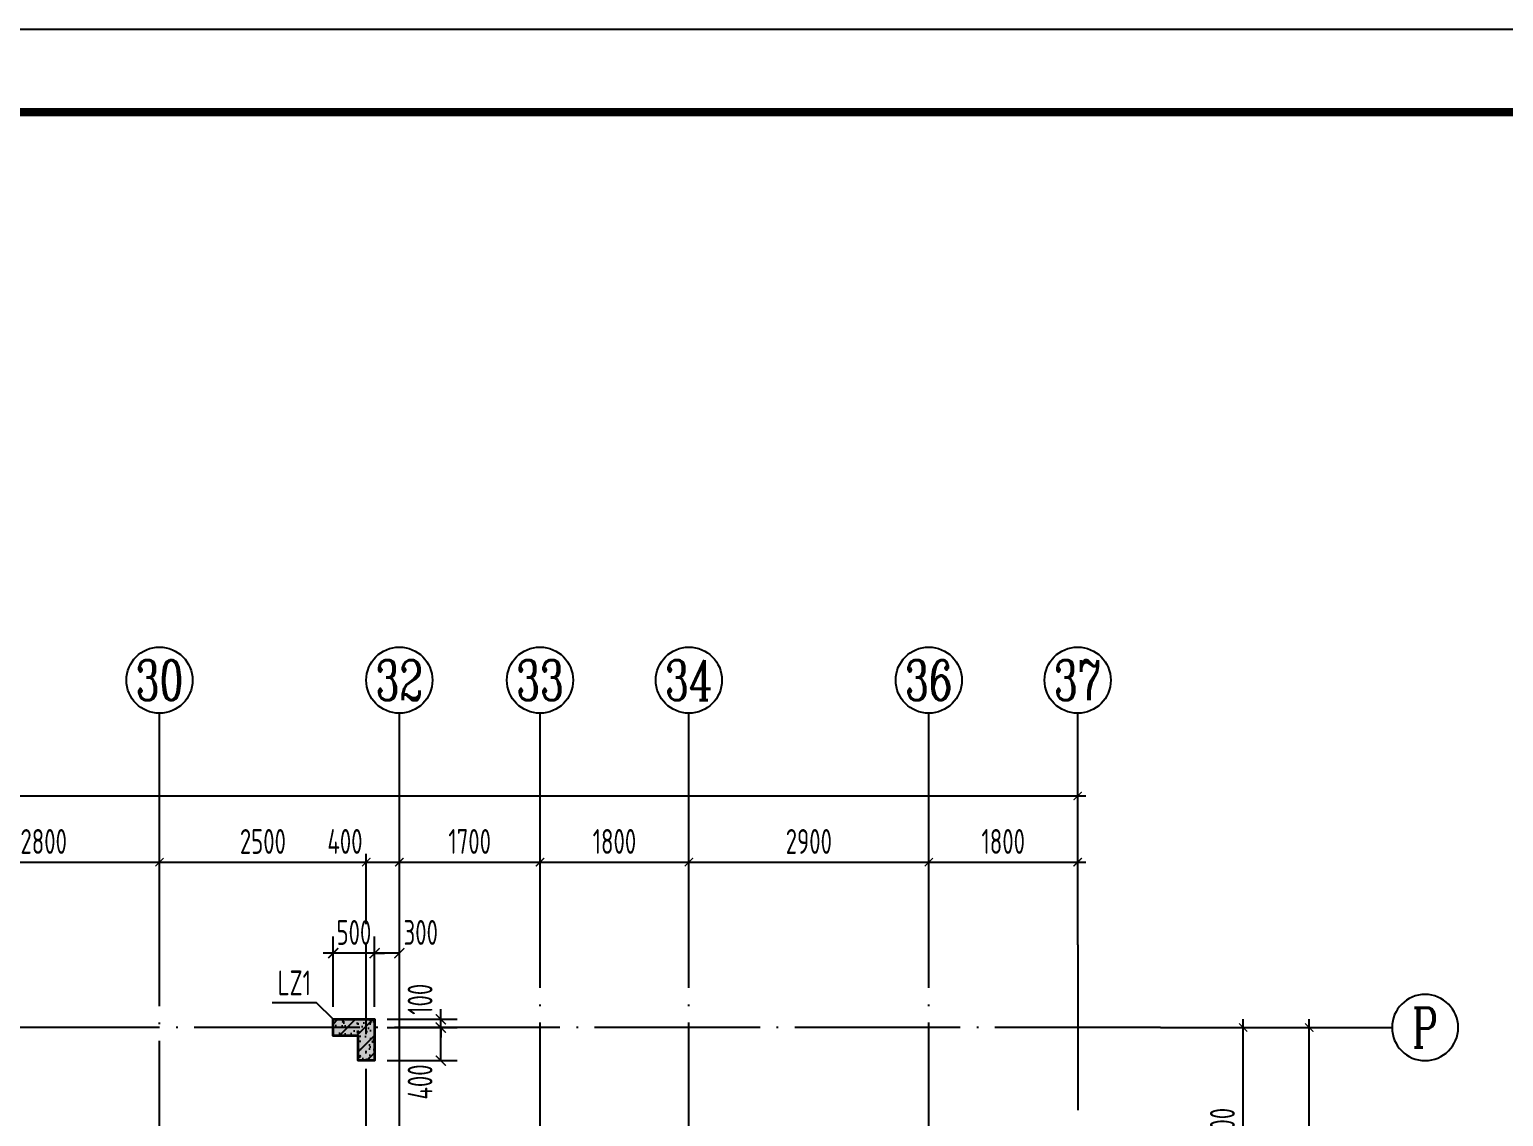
# Model space of a CAD drawing. Extents: x -655480 to 203344, y -294099 to 287156.
# Drawn here: x -266744 to -248925, y 143997 to 157141 of the extents above; entities that cross this region are included whole.
import ezdxf
from ezdxf.enums import TextEntityAlignment as Align

# ---------------------------------------------------------------- set-up
doc = ezdxf.new("R2010")
doc.units = 0
doc.header["$LTSCALE"] = 1000
doc.linetypes.add('DOTE', pattern=[2.42, 2, -0.2, 0.02, -0.2])
doc.layers.get('0').update_dxf_attribs({"linetype": 'CONTINUOUS'})
doc.layers.get('DEFPOINTS').update_dxf_attribs({"linetype": 'CONTINUOUS'})
for name, color, linetype in [('-TK', 7, 'CONTINUOUS'), ('A-AXIS', 1, 'CONTINUOUS'), ('A-DOTE', 10, 'DOTE'), ('AXIS_NUM', 7, 'CONTINUOUS'), ('COLU_DE_TEXT', 7, 'CONTINUOUS'), ('LABEL', 1, 'CONTINUOUS'), ('S-Q墙标注', 3, 'CONTINUOUS'), ('S-X详图填充', 252, 'CONTINUOUS'), ('S-X详图实线', 4, 'CONTINUOUS'), ('S-Y一般标注', 3, 'CONTINUOUS'), ('S-Z柱填充', 252, 'CONTINUOUS'), ('S-Z柱实线', 6, 'CONTINUOUS')]:
    doc.layers.add(name, color=color, linetype=linetype)
doc.styles.add('TSSD_Axis', font='complex.shx', dxfattribs={"width": 0.7, "bigfont": 'hztxt.shx'})
doc.styles.add('TSSD_DIMENSION', font='Tssdeng.shx', dxfattribs={"width": 0.7, "bigfont": 'tssdchn.shx'})
doc.styles.add('TSSD_REIN', font='tssdeng.shx', dxfattribs={"width": 0.7, "height": 300, "bigfont": 'tssdchn.shx'})
doc.styles.add('结构文字', font='zstxt.shx', dxfattribs={"width": 0.7, "bigfont": 'zshz.shx'})
doc.dimstyles.new('STRUCK', dxfattribs={"dimtxt": 400, "dimasz": 121, "dimexe": 200, "dimexo": 150, "dimgap": 115, "dimtad": 1, "dimdec": 0, "dimdsep": 46, "dimtxsty": '结构文字', "dimblk": 'ARCHTICK', "dimcen": 400, "dimclrd": 3, "dimclre": 3, "dimclrt": 7, "dimadec": 0, "dimazin": 0, "dimtfac": 1, "dimtdec": 0, "dimtix": 1, "dimtmove": 2, "dimatfit": 3, "dimldrblk": '_DIMX', "dimfxl": 1, "dimtolj": 1, "dimtzin": 0, "dimarcsym": 0})
doc.dimstyles.new('TSSD_100_100', dxfattribs={"dimtxt": 300, "dimasz": 100, "dimexe": 100, "dimexo": 250, "dimgap": 100, "dimtad": 1, "dimdec": 0, "dimzin": 0, "dimdsep": 46, "dimtxsty": 'TSSD_DIMENSION', "dimblk": 'ARCHTICK', "dimcen": 0, "dimdle": 100, "dimclrt": 7, "dimadec": 0, "dimazin": 0, "dimtfac": 1, "dimtdec": 0, "dimtix": 1, "dimtmove": 2, "dimatfit": 3, "dimldrblk": 'ARCHTICK', "dimfxl": 1, "dimtolj": 1, "dimtzin": 0, "dimarcsym": 0})

# ---------------------------------------------------------------- blocks, each defined once
blk = doc.blocks.new('ts_axno')
at = {"color": 0, "linetype": 'ByBlock', "lineweight": -2}
blk.add_circle((0, 0), 0.5, dxfattribs=at)
at = {"color": 0, "linetype": 'ByBlock', "lineweight": -2, "style": 'TSSD_Axis', "width": 0.7}
blk.add_attdef('A', text='', height=0.6, dxfattribs=at).set_placement((0, 0), align=Align.MIDDLE_CENTER)
blk = doc.blocks.new('_ArchTick')
at = {"color": 0, "linetype": 'ByBlock', "const_width": 0.15}
blk.add_lwpolyline([(-0.5, -0.5), (0.5, 0.5)], dxfattribs=at)
blk = doc.blocks.new('*D92')
at = {"layer": 'DEFPOINTS', "color": 0, "transparency": 16777216}
for p in [(43500, 22100), (40700, 21100), (43500, 21100)]:
    blk.add_point(p, dxfattribs=at)
at = {"layer": 'S-Y一般标注', "color": 0, "lineweight": -2, "transparency": 16777216}
for p, q in [((40600, 22100), (43600, 22100)), ((40700, 21350), (40700, 22200)), ((43500, 21350), (43500, 22200))]:
    blk.add_line(p, q, dxfattribs=at)
at = {"layer": 'S-Y一般标注', "color": 0, "lineweight": -2, "transparency": 16777216, "xscale": 100, "yscale": 100, "zscale": 100, "rotation": 180}
blk.add_blockref('_ArchTick', (40700, 22100), dxfattribs=at)
at = {"layer": 'S-Y一般标注', "color": 0, "lineweight": -2, "transparency": 16777216, "xscale": 100, "yscale": 100, "zscale": 100}
blk.add_blockref('_ArchTick', (43500, 22100), dxfattribs=at)
at = {"layer": 'S-Y一般标注', "color": 7, "transparency": 16777216, "insert": (42100, 22350), "char_height": 300, "attachment_point": 5, "style": 'TSSD_DIMENSION'}
blk.add_mtext('\\A1;2800', dxfattribs=at)
blk = doc.blocks.new('*D93')
at = {"layer": 'DEFPOINTS', "color": 0, "transparency": 16777216}
for p in [(46400, 22100), (46000, 21100), (46400, 21100)]:
    blk.add_point(p, dxfattribs=at)
at = {"layer": 'S-Y一般标注', "color": 0, "lineweight": -2, "transparency": 16777216}
for p, q in [((45900, 22100), (46500, 22100)), ((46000, 21350), (46000, 22200)), ((46400, 21350), (46400, 22200))]:
    blk.add_line(p, q, dxfattribs=at)
at = {"layer": 'S-Y一般标注', "color": 0, "lineweight": -2, "transparency": 16777216, "xscale": 100, "yscale": 100, "zscale": 100, "rotation": 180}
blk.add_blockref('_ArchTick', (46000, 22100), dxfattribs=at)
at = {"layer": 'S-Y一般标注', "color": 0, "lineweight": -2, "transparency": 16777216, "xscale": 100, "yscale": 100, "zscale": 100}
blk.add_blockref('_ArchTick', (46400, 22100), dxfattribs=at)
at = {"layer": 'S-Y一般标注', "color": 7, "transparency": 16777216, "insert": (45742, 22350), "char_height": 300, "attachment_point": 5, "style": 'TSSD_DIMENSION'}
blk.add_mtext('\\A1;400', dxfattribs=at)
blk = doc.blocks.new('*D94')
at = {"layer": 'DEFPOINTS', "color": 0, "transparency": 16777216}
for p in [(48100, 22100), (46400, 21100), (48100, 21100)]:
    blk.add_point(p, dxfattribs=at)
at = {"layer": 'S-Y一般标注', "color": 0, "lineweight": -2, "transparency": 16777216}
for p, q in [((46300, 22100), (48200, 22100)), ((46400, 21350), (46400, 22200)), ((48100, 21350), (48100, 22200))]:
    blk.add_line(p, q, dxfattribs=at)
at = {"layer": 'S-Y一般标注', "color": 0, "lineweight": -2, "transparency": 16777216, "xscale": 100, "yscale": 100, "zscale": 100, "rotation": 180}
blk.add_blockref('_ArchTick', (46400, 22100), dxfattribs=at)
at = {"layer": 'S-Y一般标注', "color": 0, "lineweight": -2, "transparency": 16777216, "xscale": 100, "yscale": 100, "zscale": 100}
blk.add_blockref('_ArchTick', (48100, 22100), dxfattribs=at)
at = {"layer": 'S-Y一般标注', "color": 7, "transparency": 16777216, "insert": (47250, 22350), "char_height": 300, "attachment_point": 5, "style": 'TSSD_DIMENSION'}
blk.add_mtext('\\A1;1700', dxfattribs=at)
blk = doc.blocks.new('*D95')
at = {"layer": 'DEFPOINTS', "color": 0, "transparency": 16777216}
for p in [(49900, 22100), (48100, 21100), (49900, 21100)]:
    blk.add_point(p, dxfattribs=at)
at = {"layer": 'S-Y一般标注', "color": 0, "lineweight": -2, "transparency": 16777216}
for p, q in [((48000, 22100), (50000, 22100)), ((48100, 21350), (48100, 22200)), ((49900, 21350), (49900, 22200))]:
    blk.add_line(p, q, dxfattribs=at)
at = {"layer": 'S-Y一般标注', "color": 0, "lineweight": -2, "transparency": 16777216, "xscale": 100, "yscale": 100, "zscale": 100, "rotation": 180}
blk.add_blockref('_ArchTick', (48100, 22100), dxfattribs=at)
at = {"layer": 'S-Y一般标注', "color": 0, "lineweight": -2, "transparency": 16777216, "xscale": 100, "yscale": 100, "zscale": 100}
blk.add_blockref('_ArchTick', (49900, 22100), dxfattribs=at)
at = {"layer": 'S-Y一般标注', "color": 7, "transparency": 16777216, "insert": (49000, 22350), "char_height": 300, "attachment_point": 5, "style": 'TSSD_DIMENSION'}
blk.add_mtext('\\A1;1800', dxfattribs=at)
blk = doc.blocks.new('*D96')
at = {"layer": 'DEFPOINTS', "color": 0, "transparency": 16777216}
for p in [(52800, 22100), (49900, 21100), (52800, 21100)]:
    blk.add_point(p, dxfattribs=at)
at = {"layer": 'S-Y一般标注', "color": 0, "lineweight": -2, "transparency": 16777216}
for p, q in [((49800, 22100), (52900, 22100)), ((49900, 21350), (49900, 22200)), ((52800, 21350), (52800, 22200))]:
    blk.add_line(p, q, dxfattribs=at)
at = {"layer": 'S-Y一般标注', "color": 0, "lineweight": -2, "transparency": 16777216, "xscale": 100, "yscale": 100, "zscale": 100, "rotation": 180}
blk.add_blockref('_ArchTick', (49900, 22100), dxfattribs=at)
at = {"layer": 'S-Y一般标注', "color": 0, "lineweight": -2, "transparency": 16777216, "xscale": 100, "yscale": 100, "zscale": 100}
blk.add_blockref('_ArchTick', (52800, 22100), dxfattribs=at)
at = {"layer": 'S-Y一般标注', "color": 7, "transparency": 16777216, "insert": (51350, 22350), "char_height": 300, "attachment_point": 5, "style": 'TSSD_DIMENSION'}
blk.add_mtext('\\A1;2900', dxfattribs=at)
blk = doc.blocks.new('*D97')
at = {"layer": 'DEFPOINTS', "color": 0, "transparency": 16777216}
for p in [(54600, 22100), (52800, 21100), (54600, 21100)]:
    blk.add_point(p, dxfattribs=at)
at = {"layer": 'S-Y一般标注', "color": 0, "lineweight": -2, "transparency": 16777216}
for p, q in [((52700, 22100), (54700, 22100)), ((52800, 21350), (52800, 22200)), ((54600, 21350), (54600, 22200))]:
    blk.add_line(p, q, dxfattribs=at)
at = {"layer": 'S-Y一般标注', "color": 0, "lineweight": -2, "transparency": 16777216, "xscale": 100, "yscale": 100, "zscale": 100, "rotation": 180}
blk.add_blockref('_ArchTick', (52800, 22100), dxfattribs=at)
at = {"layer": 'S-Y一般标注', "color": 0, "lineweight": -2, "transparency": 16777216, "xscale": 100, "yscale": 100, "zscale": 100}
blk.add_blockref('_ArchTick', (54600, 22100), dxfattribs=at)
at = {"layer": 'S-Y一般标注', "color": 7, "transparency": 16777216, "insert": (53700, 22350), "char_height": 300, "attachment_point": 5, "style": 'TSSD_DIMENSION'}
blk.add_mtext('\\A1;1800', dxfattribs=at)
blk = doc.blocks.new('*D98')
at = {"layer": 'DEFPOINTS', "color": 0, "transparency": 16777216}
for p in [(54600, 22900), (4600, 21100), (54600, 21100)]:
    blk.add_point(p, dxfattribs=at)
at = {"layer": 'S-Y一般标注', "color": 0, "lineweight": -2, "transparency": 16777216}
for p, q in [((4600, 21350), (4600, 23000)), ((54600, 21350), (54600, 23000)), ((4500, 22900), (54700, 22900))]:
    blk.add_line(p, q, dxfattribs=at)
at = {"layer": 'S-Y一般标注', "color": 0, "lineweight": -2, "transparency": 16777216, "xscale": 100, "yscale": 100, "zscale": 100, "rotation": 180}
blk.add_blockref('_ArchTick', (4600, 22900), dxfattribs=at)
at = {"layer": 'S-Y一般标注', "color": 0, "lineweight": -2, "transparency": 16777216, "xscale": 100, "yscale": 100, "zscale": 100}
blk.add_blockref('_ArchTick', (54600, 22900), dxfattribs=at)
at = {"layer": 'S-Y一般标注', "color": 7, "transparency": 16777216, "insert": (29600, 23150), "char_height": 300, "attachment_point": 5, "style": 'TSSD_DIMENSION'}
blk.add_mtext('\\A1;50000', dxfattribs=at)
blk = doc.blocks.new('*D114')
at = {"layer": 'DEFPOINTS', "color": 0, "transparency": 16777216}
for p in [(46000, 22100), (43500, 21100), (46000, 21100)]:
    blk.add_point(p, dxfattribs=at)
at = {"layer": 'S-Y一般标注', "color": 0, "lineweight": -2, "transparency": 16777216}
for p, q in [((43400, 22100), (46100, 22100)), ((43500, 21350), (43500, 22200)), ((46000, 21350), (46000, 22200))]:
    blk.add_line(p, q, dxfattribs=at)
at = {"layer": 'S-Y一般标注', "color": 0, "lineweight": -2, "transparency": 16777216, "xscale": 100, "yscale": 100, "zscale": 100, "rotation": 180}
blk.add_blockref('_ArchTick', (43500, 22100), dxfattribs=at)
at = {"layer": 'S-Y一般标注', "color": 0, "lineweight": -2, "transparency": 16777216, "xscale": 100, "yscale": 100, "zscale": 100}
blk.add_blockref('_ArchTick', (46000, 22100), dxfattribs=at)
at = {"layer": 'S-Y一般标注', "color": 7, "transparency": 16777216, "insert": (44750, 22350), "char_height": 300, "attachment_point": 5, "style": 'TSSD_DIMENSION'}
blk.add_mtext('\\A1;2500', dxfattribs=at)
blk = doc.blocks.new('*D138')
at = {"layer": 'DEFPOINTS', "color": 0, "transparency": 16777216}
for p in [(55600, 20100), (57400, 20100), (55600, 4600)]:
    blk.add_point(p, dxfattribs=at)
at = {"layer": 'S-Y一般标注', "color": 0, "lineweight": -2, "transparency": 16777216}
for p, q in [((57400, 4500), (57400, 20200)), ((55850, 20100), (57500, 20100)), ((55850, 4600), (57500, 4600))]:
    blk.add_line(p, q, dxfattribs=at)
at = {"layer": 'S-Y一般标注', "color": 0, "lineweight": -2, "transparency": 16777216, "xscale": 100, "yscale": 100, "zscale": 100}
for p, rotation in [((57400, 20100), 90), ((57400, 4600), 270)]:
    blk.add_blockref('_ArchTick', p, dxfattribs=dict(at, rotation=rotation))
at = {"layer": 'S-Y一般标注', "color": 7, "transparency": 16777216, "insert": (57150, 12350), "char_height": 300, "attachment_point": 5, "rotation": 90, "style": 'TSSD_DIMENSION'}
blk.add_mtext('\\A1;15500', dxfattribs=at)
blk = doc.blocks.new('*D141')
at = {"layer": 'DEFPOINTS', "color": 0, "transparency": 16777216}
for p in [(55600, 20100), (56600, 20100), (55600, 17600)]:
    blk.add_point(p, dxfattribs=at)
at = {"layer": 'S-Y一般标注', "color": 0, "lineweight": -2, "transparency": 16777216}
for p, q in [((56600, 17500), (56600, 20200)), ((55850, 20100), (56700, 20100)), ((55850, 17600), (56700, 17600))]:
    blk.add_line(p, q, dxfattribs=at)
at = {"layer": 'S-Y一般标注', "color": 0, "lineweight": -2, "transparency": 16777216, "xscale": 100, "yscale": 100, "zscale": 100}
for p, rotation in [((56600, 20100), 90), ((56600, 17600), 270)]:
    blk.add_blockref('_ArchTick', p, dxfattribs=dict(at, rotation=rotation))
at = {"layer": 'S-Y一般标注', "color": 7, "transparency": 16777216, "insert": (56350, 18850), "char_height": 300, "attachment_point": 5, "rotation": 90, "style": 'TSSD_DIMENSION'}
blk.add_mtext('\\A1;2500', dxfattribs=at)
blk = doc.blocks.new('*D2365')
at = {"layer": 'DEFPOINTS', "color": 0, "transparency": 16777216}
for p in [(-262572, 145173), (-262572, 145073), (-261772, 145173)]:
    blk.add_point(p, dxfattribs=at)
at = {"layer": 'S-Q墙标注', "color": 3, "lineweight": -2, "transparency": 16777216}
for p, q in [((-261772, 145173), (-261772, 145294)), ((-262422, 145173), (-261572, 145173)), ((-262422, 145073), (-261572, 145073)), ((-261772, 145073), (-261772, 145173)), ((-261772, 145073), (-261772, 144952))]:
    blk.add_line(p, q, dxfattribs=at)
at = {"layer": 'S-Q墙标注', "color": 3, "lineweight": -2, "transparency": 16777216, "xscale": 121, "yscale": 121, "zscale": 121}
for p, rotation in [((-261772, 145173), 270), ((-261772, 145073), 90)]:
    blk.add_blockref('_ArchTick', p, dxfattribs=dict(at, rotation=rotation))
at = {"layer": 'S-Q墙标注', "color": 7, "transparency": 16777216, "insert": (-262022, 145415), "char_height": 300, "attachment_point": 5, "rotation": 90, "style": 'TSSD_REIN'}
blk.add_mtext('\\A1;100', dxfattribs=at)
blk = doc.blocks.new('_DIMX')
blk.add_line((-150, 0), (150, 0))
at = {"const_width": 50}
blk.add_lwpolyline([(-70, -70), (70, 70)], dxfattribs=at)
blk = doc.blocks.new('*D2366')
at = {"layer": 'DEFPOINTS', "color": 0, "transparency": 16777216}
for p in [(-262572, 145073), (-261772, 145073), (-262572, 144673)]:
    blk.add_point(p, dxfattribs=at)
at = {"layer": 'S-Q墙标注', "color": 3, "lineweight": -2, "transparency": 16777216}
for p, q in [((-262422, 145073), (-261572, 145073)), ((-261772, 144673), (-261772, 145073)), ((-262422, 144673), (-261572, 144673))]:
    blk.add_line(p, q, dxfattribs=at)
at = {"layer": 'S-Q墙标注', "color": 3, "lineweight": -2, "transparency": 16777216, "xscale": 121, "yscale": 121, "zscale": 121}
for p, rotation in [((-261772, 145073), 90), ((-261772, 144673), 270)]:
    blk.add_blockref('_ArchTick', p, dxfattribs=dict(at, rotation=rotation))
at = {"layer": 'S-Q墙标注', "color": 7, "transparency": 16777216, "insert": (-262022, 144415), "char_height": 300, "attachment_point": 5, "rotation": 90, "style": 'TSSD_REIN'}
blk.add_mtext('\\A1;400', dxfattribs=at)
blk = doc.blocks.new('*D2370')
at = {"layer": 'DEFPOINTS', "color": 0, "transparency": 16777216}
for p in [(-263072, 145973), (-263072, 145173), (-262572, 145173)]:
    blk.add_point(p, dxfattribs=at)
at = {"layer": 'S-Q墙标注', "color": 3, "lineweight": -2, "transparency": 16777216}
for p, q in [((-263072, 145323), (-263072, 146173)), ((-262572, 145323), (-262572, 146173)), ((-263072, 145973), (-263193, 145973)), ((-262572, 145973), (-263072, 145973)), ((-262572, 145973), (-262451, 145973))]:
    blk.add_line(p, q, dxfattribs=at)
at = {"layer": 'S-Q墙标注', "color": 3, "lineweight": -2, "transparency": 16777216, "xscale": 121, "yscale": 121, "zscale": 121}
blk.add_blockref('_ArchTick', (-263072, 145973), dxfattribs=at)
at = {"layer": 'S-Q墙标注', "color": 3, "lineweight": -2, "transparency": 16777216, "xscale": 121, "yscale": 121, "zscale": 121, "rotation": 180}
blk.add_blockref('_ArchTick', (-262572, 145973), dxfattribs=at)
at = {"layer": 'S-Q墙标注', "color": 7, "transparency": 16777216, "insert": (-262822, 146223), "char_height": 300, "attachment_point": 5, "style": 'TSSD_REIN'}
blk.add_mtext('\\A1;500', dxfattribs=at)
blk = doc.blocks.new('*D2371')
at = {"layer": 'DEFPOINTS', "color": 0, "transparency": 16777216}
for p in [(-262572, 145973), (-262572, 145173), (-262272, 145173)]:
    blk.add_point(p, dxfattribs=at)
at = {"layer": 'S-Q墙标注', "color": 3, "lineweight": -2, "transparency": 16777216}
for p, q in [((-262572, 145323), (-262572, 146173)), ((-262272, 145323), (-262272, 146173)), ((-262272, 145973), (-262572, 145973))]:
    blk.add_line(p, q, dxfattribs=at)
at = {"layer": 'S-Q墙标注', "color": 3, "lineweight": -2, "transparency": 16777216, "xscale": 121, "yscale": 121, "zscale": 121, "rotation": 180}
blk.add_blockref('_ArchTick', (-262572, 145973), dxfattribs=at)
at = {"layer": 'S-Q墙标注', "color": 3, "lineweight": -2, "transparency": 16777216, "xscale": 121, "yscale": 121, "zscale": 121}
blk.add_blockref('_ArchTick', (-262272, 145973), dxfattribs=at)
at = {"layer": 'S-Q墙标注', "color": 7, "transparency": 16777216, "insert": (-262014, 146223), "char_height": 300, "attachment_point": 5, "style": 'TSSD_REIN'}
blk.add_mtext('\\A1;300', dxfattribs=at)
blk = doc.blocks.new('A1')
blk.add_lwpolyline([(0, 59400), (0, 0), (84100, 0), (84100, 59400)], close=True)
at = {"const_width": 100}
blk.add_lwpolyline([(2500, 58400), (2500, 1000), (83100, 1000), (83100, 58400)], close=True, dxfattribs=at)
blk = doc.blocks.new('20210726.16350016')
at = {"layer": 'A-AXIS'}
for p, q in [((43500, 21100), (43500, 23900)), ((46400, 21100), (46400, 23900)), ((48100, 21100), (48100, 23900)), ((49900, 21100), (49900, 23900)), ((52800, 21100), (52800, 23900)), ((54600, 21100), (54600, 23900)), ((55600, 20100), (58400, 20100))]:
    blk.add_line(p, q, dxfattribs=at)
at = {"layer": 'A-DOTE'}
for p, q in [((43500, 13100.3), (43500, 21100)), ((46000, 17600), (46000, 21100)), ((46400, 13700), (46400, 21100)), ((48100, 10900), (48100, 21100)), ((49900, 10900), (49900, 21100)), ((52800, 10900), (52800, 21100)), ((54600, 21100), (54600, 3600)), ((55600, 20100), (3600, 20100))]:
    blk.add_line(p, q, dxfattribs=at)
at = {"layer": 'A-AXIS'}
ref = blk.add_blockref('ts_axno', (43500, 24300), dxfattribs=dict(at, xscale=800, yscale=800, zscale=800))
ref.add_attrib('18', '30', dxfattribs={"layer": 'AXIS_NUM', "height": 480, "style": 'TSSD_Axis', "width": 0.7}).set_placement((43500, 24300), align=Align.MIDDLE_CENTER)
ref = blk.add_blockref('ts_axno', (46400, 24300), dxfattribs=dict(at, xscale=800, yscale=800, zscale=800))
ref.add_attrib('19', '32', dxfattribs={"layer": 'AXIS_NUM', "height": 480, "style": 'TSSD_Axis', "width": 0.7}).set_placement((46400, 24300), align=Align.MIDDLE_CENTER)
ref = blk.add_blockref('ts_axno', (48100, 24300), dxfattribs=dict(at, xscale=800, yscale=800, zscale=800))
ref.add_attrib('20', '33', dxfattribs={"layer": 'AXIS_NUM', "height": 480, "style": 'TSSD_Axis', "width": 0.7}).set_placement((48100, 24300), align=Align.MIDDLE_CENTER)
ref = blk.add_blockref('ts_axno', (49900, 24300), dxfattribs=dict(at, xscale=800, yscale=800, zscale=800))
ref.add_attrib('21', '34', dxfattribs={"layer": 'AXIS_NUM', "height": 480, "style": 'TSSD_Axis', "width": 0.7}).set_placement((49900, 24300), align=Align.MIDDLE_CENTER)
ref = blk.add_blockref('ts_axno', (52800, 24300), dxfattribs=dict(at, xscale=800, yscale=800, zscale=800))
ref.add_attrib('22', '36', dxfattribs={"layer": 'AXIS_NUM', "height": 480, "style": 'TSSD_Axis', "width": 0.7}).set_placement((52800, 24300), align=Align.MIDDLE_CENTER)
ref = blk.add_blockref('ts_axno', (54600, 24300), dxfattribs=dict(at, xscale=800, yscale=800, zscale=800))
ref.add_attrib('23', '37', dxfattribs={"layer": 'AXIS_NUM', "height": 480, "style": 'TSSD_Axis', "width": 0.7}).set_placement((54600, 24300), align=Align.MIDDLE_CENTER)
ref = blk.add_blockref('ts_axno', (58800, 20100), dxfattribs=dict(at, xscale=-800, yscale=800, zscale=800))
ref.add_attrib('G', 'P', dxfattribs={"layer": 'AXIS_NUM', "height": 480, "style": 'TSSD_Axis', "width": 0.7}).set_placement((58800, 20100), align=Align.MIDDLE_CENTER)
at = {"layer": 'S-Y一般标注'}
for base, p1, p2, picture, middle in [((54600, 22900), (4600, 21100), (54600, 21100), '*D98', (29600, 23150)), ((43500, 22100), (40700, 21100), (43500, 21100), '*D92', (42100, 22350)), ((46000, 22100), (43500, 21100), (46000, 21100), '*D114', (44750, 22350)), ((48100, 22100), (46400, 21100), (48100, 21100), '*D94', (47250, 22350)), ((49900, 22100), (48100, 21100), (49900, 21100), '*D95', (49000, 22350)), ((52800, 22100), (49900, 21100), (52800, 21100), '*D96', (51350, 22350)), ((54600, 22100), (52800, 21100), (54600, 21100), '*D97', (53700, 22350))]:
    dim = blk.add_linear_dim(base=base, p1=p1, p2=p2, dimstyle='TSSD_100_100', dxfattribs=at)
    dim.commit()
    dim.dimension.update_dxf_attribs({"geometry": picture, "text_midpoint": middle})
dim = blk.add_linear_dim(base=(46400, 22100), p1=(46000, 21100), p2=(46400, 21100), dimstyle='TSSD_100_100', dxfattribs=at)
dim.commit()
dim.dimension.update_dxf_attribs({"geometry": '*D93', "text_midpoint": (45741.9, 22350), "dimtype": 160})
for base, p1, picture, middle in [((57400, 20100), (55600, 4600), '*D138', (57150, 12350)), ((56600, 20100), (55600, 17600), '*D141', (56350, 18850))]:
    dim = blk.add_linear_dim(base=base, p1=p1, p2=(55600, 20100), angle=90, dimstyle='TSSD_100_100', dxfattribs=at)
    dim.commit()
    dim.dimension.update_dxf_attribs({"geometry": picture, "text_midpoint": middle})

msp = doc.modelspace()

# ---------------------------------------------------------------- hatches: boundary and pattern name
at = {"layer": 'S-X详图填充'}
h = msp.add_hatch(color=256, dxfattribs=at)
h.dxf.hatch_style = 1
h.paths.add_polyline_path([(-263072.51, 145173.28), (-262572.51, 145173.28), (-262572.51, 144673.28), (-262772.51, 144673.28), (-262772.51, 144973.28), (-263072.51, 144973.28)])
at = {"layer": 'S-Z柱填充'}
h = msp.add_hatch(dxfattribs=at)
h.set_pattern_fill('ARMORED', color=256, scale=30, style=0)
h.set_pattern_definition([(50, (-318349.56, -10712.33), (215.17805, -18.82564), [22.5, -247.5]), (355, (-318349.56, -10712.33), (-41.6254, 225.65764), [18, -198]), (100.4514, (-318331.62, -10713.9), (173.55281, 206.83186), [19.12206, -210.34263]), (46.1842, (-318349.56, -10652.33), (320.1723, -49.6557), [33.75, -371.25]), (96.6356, (-318322.87, -10656.47), (280.3988, 292.23536), [28.6831, -315.5139]), (351.1842, (-318349.56, -10652.33), (280.3986, 292.2356), [27, -297]), (21, (-318319.56, -10667.33), (179.07212, -120.78567), [22.5, -247.5]), (326, (-318319.56, -10667.33), (72.9946, 217.545), [18, -198]), (71.4514, (-318304.63, -10677.4), (252.0668, 96.75915), [19.12206, -210.34263]), (37.5, (-318349.556, -10712.33), (3.647957, 99.868156), [0, -195.6, 0, -201, 0, -198.75]), (7.5, (-318349.56, -10712.33), (78.92086, 118.323514), [0, -114.6, 0, -191.1, 0, -75.75]), (327.5, (-318416.456, -10712.33), (160.14673, -6.76646), [0, -75, 0, -234, 0, -310.5]), (317.5, (-318446.46, -10712.33), (174.95585, 30.0315), [0, -97.5, 0, -155.4, 0, -220.5]), (45, (-318349.56, -10712.33), (-106.06602, 106.06602), [])])
h.paths.add_polyline_path([(-263072.5, 145173.28), (-262572.5, 145173.28), (-262572.5, 144673.28), (-262772.5, 144673.28), (-262772.5, 144973.28), (-263072.5, 144973.28)])

# ---------------------------------------------------------------- linework, layer by layer
at = {"layer": 'LABEL'}
msp.add_lwpolyline([(-263072.5, 145173.27), (-263272.5, 145373.27), (-263811.45, 145373.27)], dxfattribs=at)
at = {"layer": 'S-X详图实线'}
msp.add_lwpolyline([(-262772.51, 144673.28), (-262772.51, 144973.28), (-263072.51, 144973.28), (-263072.51, 145173.28), (-262572.51, 145173.28), (-262572.51, 144673.28), (-262772.51, 144673.28)], dxfattribs=at)
at = {"layer": 'S-Z柱实线', "lineweight": 35}
for points in [[(-263072.51, 145173.28), (-262572.51, 145173.28), (-262572.51, 144673.28), (-262772.51, 144673.28), (-262772.51, 144973.28), (-263072.51, 144973.28), (-263072.51, 145173.28)], [(-263072.5, 145173.28), (-262572.5, 145173.28), (-262572.5, 144673.28), (-262772.5, 144673.28), (-262772.5, 144973.28), (-263072.5, 144973.28), (-263072.5, 145173.28)]]:
    msp.add_lwpolyline(points, dxfattribs=at)

# ---------------------------------------------------------------- block references
at = {"layer": '-TK'}
msp.add_blockref('A1', (-318713.94, 97740.98), dxfattribs=at)
at = {"layer": 'A-DOTE'}
msp.add_blockref('20210726.16350016', (-308672.49, 124973.23), dxfattribs=at)

# ---------------------------------------------------------------- texts
at = {"layer": 'COLU_DE_TEXT', "style": 'TSSD_REIN', "width": 0.7}
msp.add_text('LZ1', height=300, dxfattribs=at).set_placement((-263744.04, 145373.27), align=Align.BOTTOM_LEFT)

# ---------------------------------------------------------------- dimensions: what is measured, and where the dimension line sits
at = {"layer": 'S-Q墙标注'}
dim = msp.add_linear_dim(base=(-263072.5, 145973.28), p1=(-262572.5, 145173.28), p2=(-263072.5, 145173.28), angle=180, dimstyle='STRUCK', override={"dimtxt": 300, "dimgap": 100, "dimtxsty": 'TSSD_REIN'}, dxfattribs=at)
dim.commit()
dim.dimension.update_dxf_attribs({"geometry": '*D2370', "text_midpoint": (-262822.5, 146223.28)})
for base, p1, p2, angle, picture, middle in [((-262572.5, 145973.28), (-262272.49, 145173.28), (-262572.5, 145173.28), 180, '*D2371', (-262014.41, 146223.28)), ((-261772.5, 145173.28), (-262572.5, 145073.28), (-262572.5, 145173.28), 90, '*D2365', (-262022.5, 145415.2)), ((-261772.5, 145073.28), (-262572.5, 144673.28), (-262572.5, 145073.28), 90, '*D2366', (-262022.5, 144415.21))]:
    dim = msp.add_linear_dim(base=base, p1=p1, p2=p2, angle=angle, dimstyle='STRUCK', override={"dimtxt": 300, "dimgap": 100, "dimtxsty": 'TSSD_REIN'}, dxfattribs=at)
    dim.commit()
    dim.dimension.update_dxf_attribs({"geometry": picture, "text_midpoint": middle, "dimtype": 160})

doc.saveas('drawing.dxf')
